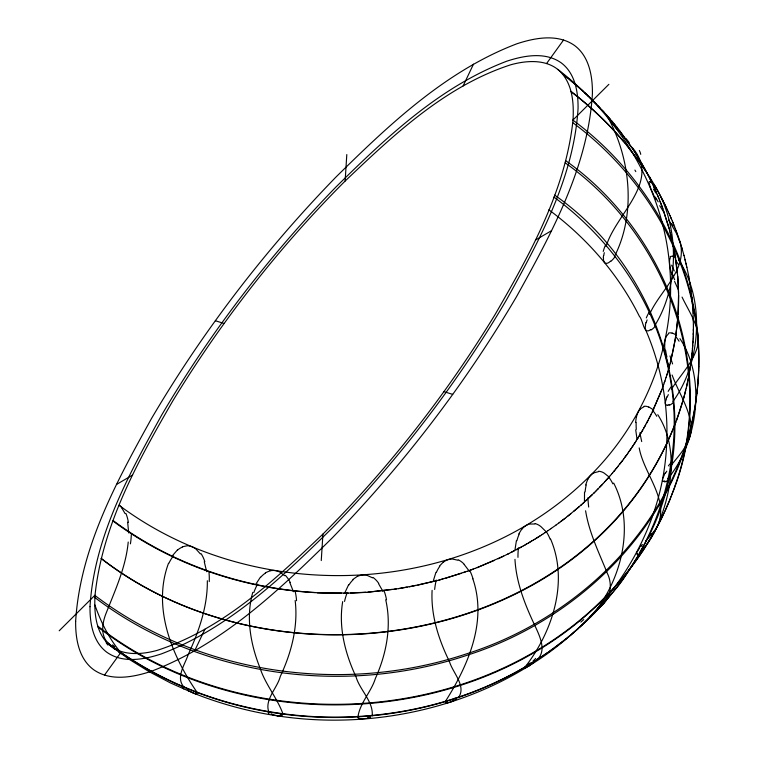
<?xml version="1.0" encoding="UTF-8"?>
<svg xmlns="http://www.w3.org/2000/svg" width="758" height="758" viewBox="0 0 758 758"><rect width="100%" height="100%" fill="white"/><g stroke="black" fill="none" stroke-linecap="round" stroke-linejoin="round"><path stroke-width="1.14" d="M693.409 326.925L693.371 331.028M698.696 366.446C700.856 270.615 648.848 179.011 572.821 122.701M693.399 328.925L693.267 335.036M698.611 370.292L698.743 366.465M693.324 332.933L693.2 337.035M603.501 257.947C603.065 260.345 604.315 264.551 607.509 263.178A18.912 11.512 66.1 0 0 608.911 262.495L610.673 261.093M698.63 370.311L698.383 376.063M693.106 339.044L693.2 336.931M693.115 338.921L692.897 343.033M635.574 422.557L636.36 416.692M698.279 377.986C705.537 277.561 652.761 179.267 573.01 120.181M432.107 590.34C430.705 615.221 438.692 639.591 449.494 661.706C452.668 672.687 466.729 686.132 458.448 697.625M95.034 595.144C94.106 611.82 95.413 630.836 107.731 643.438C120.702 656.201 140.96 654.846 157.181 650.373C222.511 629.225 274.197 580.486 322.927 534.077C388.826 468.084 446.67 394.027 495.173 314.381C530.003 254.091 565.62 190.419 573.02 119.972C573.958 103.306 572.65 84.29 560.333 71.678C547.361 58.916 527.104 60.27 510.873 64.743C445.552 85.891 393.866 134.64 345.136 181.039C279.228 247.042 221.393 321.089 172.89 400.745C138.06 461.035 102.444 524.697 95.034 595.144L59.19 630.789M693.011 340.92L692.452 349.021M677.974 314.276L678.618 293.393L677.747 276.187M698.165 379.91L698.355 376.101M321.259 560.56L322.927 534.077M345.136 181.039L346.804 154.566M698.033 381.843L698.241 378.024M692.765 344.909L692.281 351.011M515.014 549.597L516.388 540.776M678.003 316.285L675.378 338.94L671.105 359.273M697.891 383.766L698.109 379.957M584.522 492.188L584.456 501.171M697.73 385.699L697.966 381.89M697.559 387.622L697.805 383.823M692.281 350.869L691.666 356.971M697.369 389.555L697.635 385.756M128.216 542.027C125.932 566.652 115.538 589.373 106.565 612.094C102.207 622.432 99.649 636.559 109.654 644.518M692.092 352.858L691.192 360.931M697.17 391.488L697.445 387.689M669.447 260.724L670.337 257.578M696.953 393.411L697.246 389.621M697.028 391.554C684.844 516.255 584.2 617.675 468.141 654.903C344.303 696.82 199.714 676.894 94.911 597.598M696.801 393.487C682.626 517.439 582.049 617.524 466.113 653.983C342.692 694.953 199.117 674.544 95.015 595.532M691.438 358.799L690.926 362.911M283.066 714.244C277.618 698.554 265.215 684.294 259.994 667.874C250.519 644.196 245.706 617.363 252.765 592.386M690.652 364.882L690.926 362.75M445.183 701.747C467.97 665.95 487.536 621.56 472.84 578.866M603.709 255.673L604.278 252.679M690.642 364.721L689.733 370.785M690.358 366.692L688.69 376.66M342.682 601.606C338.352 627.283 345.165 653.548 356.004 676.799C359.794 690.026 373.703 701.756 372.178 715.903M636.474 552.97L639.629 547.958M689.401 372.576L687.923 380.554M645.598 324.936C645.323 326.584 645.049 327.75 645.494 329.465C661.232 365.688 668.717 405.549 666.595 445.022C662.568 536.361 605.121 619.712 528.383 666.235M688.311 378.422L686.672 386.381M433.358 580.704L435.945 572.318M687.515 382.307L686.227 388.304M671.55 357.435C676.259 337.083 678.817 316.19 678.647 295.307M686.217 388.105L683.792 397.903M670.65 361.102L671.247 359.349M685.763 390.029L683.271 399.807M585.678 484.987L587.639 479.53M670.186 362.93L670.792 361.178M669.702 364.759L670.328 363.006M669.845 364.825L668.708 368.388M669.352 366.645L668.196 370.207M683.261 399.589L676.61 420.415M682.721 401.484C611.516 639.648 286.344 701.927 101.165 558.589M667.665 372.007L668.329 370.274M646.148 322.747L647.105 319.914M667.798 372.074L666.566 375.608M667.258 373.874L665.998 377.399M665.42 379.18L666.13 377.465M665.552 379.246L664.216 382.743M674.876 486.143C717.76 369.118 664.681 233.379 565.222 162.866M664.955 381.028L663.601 384.514M345.051 592.358L348.566 584.873M662.975 386.277L663.743 384.571M674.705 486.996L670.839 497.134M662.34 388.039L663.108 386.334M606.116 246.615C615.145 214.372 661.99 181.361 632.077 147.346M662.473 388.096L652.97 410.362M666.301 399.087C665.903 401.134 663.837 404.014 666.841 405.274A19.016 7.428 -86.1 0 0 667.921 405.189M675.918 421.998C590.937 643.551 279.873 697.18 101.221 558.381M671.541 495.315C720.953 376.281 668.537 233.635 565.79 160.753M661.819 389.849L652.174 412.039M670.119 498.954L671.304 496.177M669.38 500.773L670.584 497.997M168.494 563.308C152.017 607.698 171.914 655.916 197.345 692.736M669.845 499.816L666.32 507.993M669.096 501.635L665.524 509.783M664.709 511.574L665.979 508.855M667.211 396.936L668.338 394.634M663.894 513.356L665.164 510.646M663.051 515.137L664.34 512.436M194.588 650.961L204.916 629.225M463.147 85.9L473.475 64.165M518.756 533.973L521.788 529.093M662.208 516.909L663.506 514.218M652.297 412.087L648.876 418.662M662.653 515.999L660.474 520.443M651.482 413.754L646.29 423.561M661.791 517.771L659.583 522.205M649.559 314.314C659.811 290.712 687.506 270.388 680.125 242.172M256.1 583.774L260.411 577.17M666.14 336.571L668.471 333.757M658.683 523.958L660.029 521.305M648.412 537.981L655.035 530.031L659.128 523.058M648.147 420.349L643.618 428.393M656.854 527.445L658.219 524.811M657.773 525.749C669.115 498.698 643.855 474.006 639.193 447.902M655.916 529.188L657.29 526.554M654.969 530.913L656.352 528.298M645.532 425.219L638.975 436.295M654.012 532.637L655.405 530.031M653.036 534.362L654.448 531.756M664.273 475.114L662.596 478.677L662.464 480.761M653.472 533.48L642.68 551.199M642.831 430.023L637.052 439.403M652.486 535.195C543.486 723.293 264.324 756.655 98.095 627.093M638.132 437.887L636.076 440.948M671.399 389.337C680.191 375.343 692.632 363.196 697.369 346.993C701.719 328.877 689.392 312.628 682.067 297.098M665.448 473.191L666.794 471.163M636.189 440.985L634.105 444.008M635.213 442.52L632.096 447.04M633.214 445.562L629.017 451.522M614.406 256.611C636.379 213.51 630.523 158.289 607.509 116.618M172.578 555.529L177.4 549.957M641.998 552.014C524.896 724.999 258.895 751.945 97.801 626.155M631.187 448.575L627.975 453M628.079 453.038L624.8 457.387M104.5 675.094L121.507 651.577M546.556 63.549L563.554 40.022M627.037 454.506L623.72 458.836M439.384 566.179L443.278 562.095M623.834 458.874L619.352 464.54M589.686 616.974L595.314 611.488M524.744 667.391L526.251 665.533M622.754 460.314L618.244 465.943M670.148 466.577C679.357 454.705 691.846 442.71 691.315 426.489C689.401 408.003 678.391 392.199 672.1 375.021M614.681 589.97C660.768 532.656 683.034 456.032 670.982 383.122C659.46 308.43 614.274 241.47 553.909 197.071M613.497 591.458C625.701 578.392 632.977 561.612 644.025 547.873C653.794 536.427 659.564 522.196 664.036 507.993C673.464 477.862 675.596 442.227 657.783 414.692M615.998 468.728L618.348 465.981M654.76 325.608C679.888 285.207 679.746 224.539 653.908 184.355M614.132 590.823L609.877 595.883M617.23 467.373L613.734 471.485M612.928 592.311L608.655 597.342M526.374 665.382C552.876 630.457 568.708 581.168 550.583 539.042M614.975 470.14L612.587 472.84M640.984 546.319L642.462 544.604M609.28 596.717L604.931 601.663M611.431 474.195L612.682 472.878M610.275 475.541L611.535 474.233M608.039 598.176L603.671 603.093M610.37 475.579L605.576 480.837M609.205 476.915L604.391 482.145M604.287 602.487L601.132 605.917M603.017 603.908L599.843 607.319M645.882 540.767L647.768 538.692M603.197 483.433L604.486 482.173M600.45 606.722L597.247 610.095M603.292 483.471L599.578 487.271M599.152 608.124L595.94 611.479M602.089 484.76L597.133 489.772M672.943 401.437C700.866 363.565 705.651 299.685 678.609 260.089M596.537 610.891L593.296 614.198M595.21 612.265L591.202 616.282M598.45 488.559L595.902 491.013M595.996 491.051L583.12 503.17M592.548 614.975L589.269 618.225M573.02 119.972L608.873 84.337M593.523 493.515L594.765 492.283M591.202 616.32L587.905 619.561M600.061 607.025C610.56 599.123 613.004 584.825 607.291 573.219C599.076 552.8 589.108 532.732 585.593 510.778M591.96 615.572C621.484 580.23 635.555 525.597 613.667 483.045M592.273 494.737L588.445 498.385M588.483 618.992L585.148 622.195M587.109 620.319L583.755 623.512M640.339 408.884L643.949 406.781M352.963 579.415L357.378 576.336M584.323 622.962L580.931 626.117M536.2 660.455C547.409 651.577 539.848 636.388 535.11 626.108C525.142 605.064 516.226 582.864 514.966 559.366M585.849 500.801L587.156 499.598M582.911 624.27L579.51 627.416M667.921 478.62C697.786 442.549 706.636 378.744 679.935 338.646M584.532 502.004L573.541 511.442M580.06 626.866L576.62 629.983M578.619 628.164L575.161 631.253M580.524 505.586L581.869 504.402M579.159 506.78L567.827 516.075M575.71 630.722L572.214 633.783M640.036 551.9C712.586 432.543 666.026 273.022 554.648 195.1M574.242 631.992L570.727 635.043M571.267 634.522L567.714 637.535M569.76 635.773L563.118 641.211M570.783 513.801L566.378 517.221M566.719 638.255L553.672 648.384M560.456 521.741L566.453 517.25M562.095 641.922L548.811 651.861M564.985 518.396L558.949 522.859M533.405 662.795L532.059 663.79M559.025 522.906L555.908 525.086M650.819 329.503L649.17 330.507A18.789 9.513 80.7 0 1 647.929 330.914C643.514 331.511 642.803 319.829 639.335 316.219C618.386 274.093 586.588 237.766 548.877 209.805M555.984 525.123L551.265 528.373M552.563 649.066C423.21 743.153 232.744 739.666 106.319 641.95M549.702 529.454L551.331 528.411M282.317 715.457L281.682 715.779M547.664 652.534C417.971 742.736 230.811 737.989 105.817 641.391M548.119 530.534L549.768 529.501M546.527 531.604L548.186 530.572M530.572 664.823C456.506 711.885 362.002 729.575 274.519 715.391C247.155 711.231 217.3 702.818 193.006 692.907C193.366 693.001 195.308 693.996 196.54 694.091M544.936 532.675L546.603 531.652M543.325 533.727L545.002 532.713M456.193 699.416L454.933 700.174M541.705 534.778L543.391 533.774M541.771 534.826L533.528 539.99M529.274 665.676L528.677 666.055M540.141 535.868L535.195 538.966M265.366 572.783L270.075 570.736M528.241 666.329L524.972 668.234M370.548 717.381L369.534 717.892M533.461 539.942L528.459 543.003M531.784 540.956L525.029 544.983M116.495 484.457L132.612 475.058M535.451 240.068L551.568 230.669M669.276 404.478L667.921 405.104M526.687 543.95L523.304 545.959M649.976 181.541L651.814 182.147M523.247 545.902L519.817 547.882M521.504 546.869L507.329 554.382M516.236 549.73L518.008 548.783M514.464 550.668L510.892 552.516M593.808 472.821L598.432 471.684M509.092 553.425L498.148 558.779M503.634 556.107L477.189 567.647M453.625 700.837L450.224 702.192M664.766 480.894L663.771 481.245M494.358 560.408L475.238 568.396M637.611 553.558L636.995 553.728M182.413 546.783L187.254 545.751A11.607 8.641 35.5 0 1 195.981 549.067L200.387 553.918M469.335 570.585L475.19 568.32M473.238 569.059L467.345 571.295M445.088 578.42L467.307 571.219M463.327 572.603L465.317 571.92M461.319 573.285L438.882 580.135M450.081 702.23L446.974 702.941M368.35 718.319L361.386 718.84M442.994 578.913L436.807 580.694M417.857 585.148L436.779 580.6M434.694 581.14L409.311 586.825M415.706 585.47L398.537 588.663M407.15 587.099L394.207 589.317M396.368 588.871L367.99 592.206M392.028 589.497L365.792 592.368L350.386 593.163M280.678 716.007L277.76 715.893M672.535 256.033L675.748 257.275M365.792 592.225L343.772 593.315M348.187 593.059L317.356 592.832M341.574 593.173C260.382 594.319 178.405 569.618 113.018 521.059M315.176 592.519C242.901 588.331 171.374 564.018 113.198 520.594M446.225 702.931L445.581 702.742M277.608 715.874L273.78 714.936M672.147 332.923L676.496 335.074M534.854 524.005L529.615 524.034A11.616 8.063 -48.3 0 0 521.892 529.16M360.277 718.603L359.273 718.214M215.367 320.757L224.15 323.486M443.904 391.64L452.697 394.368M648.839 406.97L653.747 409.993M457.86 560.219L452.289 558.987A11.616 8.736 -29.3 0 0 443.354 562.161M272.473 714.434L271.146 713.771M190.239 691.542L192.788 692.812L170.531 682.967L149.231 671.73L129.135 659.28L110.346 645.759M188.751 690.699L187.188 689.695M372.557 577.852L367.033 575.331A11.626 9.077 -7.9 0 0 357.425 576.402M121.157 653.794L120.427 653.273M119.726 652.761L118.769 652.06M119.177 505.33C255.882 607.546 466.445 598.346 588.701 477.114C643.76 423.324 676.269 345.629 669.807 268.313C664.226 189.547 619.845 116.798 557.717 69.366M571.02 91.709C590.33 106.471 608.115 123.241 623.787 141.822M570.926 91.311C590.766 106.603 609.242 123.848 625.047 143.328M562.408 73.933L568.263 78.642M563.829 75.033L569.665 79.779M114.809 649.028L113.122 647.645M569.438 79.505L572.442 82.072M570.831 80.651L575.208 84.403M573.607 82.963L577.956 86.772M576.355 85.313L580.685 89.169M579.093 87.701L583.385 91.614M581.812 90.117L586.076 94.087M584.503 92.58L588.739 96.598M587.185 95.072L590.065 97.867M184.222 687.335C175.07 677.87 185.132 664.16 188.363 654.249C198.918 631.168 207.645 606.447 207.332 580.742M589.838 97.611L591.382 99.146M464.171 564.464L469.448 571.371M591.155 98.891L592.69 100.435M592.462 100.179L595.295 103.041M284.733 575.701L279.569 571.911A11.607 9.03 14.4 0 0 270.104 570.802M593.77 101.477L596.593 104.348M596.366 104.092L597.882 105.675M597.655 105.419L599.161 107.011M598.934 106.755L600.431 108.347M600.213 108.1L601.7 109.702M601.482 109.446L604.221 112.43M602.743 110.81L605.462 113.804M609.555 477.369L604.202 473.125A31.94 19.045 -60.1 0 0 598.602 471.23M605.244 113.558L606.703 115.188M606.485 114.941L607.935 116.58M268.901 712.027C264.097 699.928 277.447 687.923 280.242 676.543C291.328 652.979 298.311 626.629 295.156 600.459M607.717 116.334L610.38 119.404M608.939 117.746L612.796 122.246M618.452 130.689L614.776 126.387M622.763 135.72L623.464 136.544M611.374 120.579L613.989 123.687M624.971 143.044L640.633 163.643M613.772 123.44L615.183 125.136M626.402 140.069L626.819 140.581M626.222 144.551L637.108 158.583L646.214 171.848M614.965 124.89L617.533 128.055M119.66 651.198L120.844 652.666M119.394 650.876C108.366 637.307 100.634 621.323 94.845 604.912M616.14 126.349L618.699 129.523M121.725 507.879L125.098 513.621M618.481 129.286L631.992 147.819M619.637 130.764L633.034 149.402M378.469 583.518L383.065 591.6M609.091 119.214L607.12 116.353M641.704 165.036L647.294 173.506M632.826 149.174L634.076 150.984M633.868 150.757L635.1 152.576M647.237 173.298L648.365 175.183M634.891 152.358L638.132 157.399M663.856 212.268L659.725 205.693M648.308 174.965L650.487 178.547M635.915 153.959L639.117 159.019M668.423 219.441L676.657 233.72L680.608 243.868M649.369 176.652L651.529 180.243M651.473 180.044L652.562 181.948M638.909 158.801L640.103 160.649M652.505 181.749L653.585 183.663M639.894 160.431L642.026 163.927M653.529 183.464L654.59 185.378M640.861 162.07L642.974 165.576M654.542 185.189L656.58 188.837M656.163 199.761L653.387 194.721M655.537 186.923L657.556 190.58M642.765 165.367L644.84 168.901M643.703 167.025L645.75 170.578M657.508 190.4L658.522 192.333M658.475 192.153L659.479 194.086M645.551 170.361L647.55 173.933M289.85 582.656L293.441 591.714M659.432 193.915L660.426 195.848M646.451 172.047L649.303 177.325M660.37 195.678L661.355 197.62M661.308 197.45L663.184 201.173M648.232 175.42L651.018 180.745M662.227 199.231L666.699 208.374M357.956 717.002C359.652 703.282 371.297 691.817 375.381 678.467C386.419 654.097 391.82 626.222 385.718 599.815M649.966 178.831L652.676 184.185M664.036 202.812L667.542 210.193M651.653 182.261L654.296 187.652M678.192 289.366L674.611 281.455M653.292 185.719L656.636 192.892M667.504 210.051L668.376 212.013M668.338 211.88L669.2 213.841M654.893 189.197L658.863 198.189M669.162 213.709L670.015 215.679M669.968 215.556L671.597 219.365M670.773 217.394L673.123 223.079M657.195 194.465L659.583 199.96M672.327 221.109L673.871 224.946M659.384 199.78L662.331 207.124M673.834 224.832L674.611 226.813M660.095 201.562L662.994 208.924M674.573 226.708L675.331 228.689M675.293 228.584L676.032 230.565M676.003 230.47L676.733 232.45M676.695 232.365L677.406 234.345M662.795 208.744L669.361 229.039M204.253 561.697L206.669 571.693M677.377 234.26L678.078 236.24M663.44 210.553L669.864 230.887M672.043 274.813L670.375 269.27M678.04 236.155L678.732 238.145M678.704 238.059L680.002 241.954M668.926 366.455L666.471 358.07M679.339 239.973L679.964 241.887M680.58 243.801L681.215 245.791M681.186 245.725L682.371 249.647M681.774 247.658L684 255.455M650.013 186.648L649.426 183.483M683.972 255.408L684.521 257.398M669.674 230.726L674.468 251.485M684.493 257.36L686.881 267.176M670.167 232.583C675.387 252.395 678.268 272.776 678.457 293.27M684.995 259.312L685.488 261.264M685.962 263.225L686.416 265.186M686.862 267.148L688.889 277.021M636.957 438.702L635.716 429.871M127.657 522.148L128.671 532.921M688.87 277.021L689.249 279.001M689.23 279.001L691.078 290.949M674.629 253.229L677.415 274.15M689.922 282.971L690.235 284.951M665.031 350.727L664.567 345.042M691.088 290.92L692.206 300.945M691.808 296.899L692.026 298.898M692.215 300.898L692.556 304.953M692.395 302.897L692.708 306.952M692.717 306.895L692.84 308.961M692.85 308.904L692.964 310.969M692.973 310.903L693.077 312.978M693.077 312.902L693.399 325.011M693.305 318.995L693.352 321.004M693.409 324.926L693.409 327.02M634.92 170.086A97.157 1.317 60.6 0 1 635.782 171.592M614.766 257.028A59.882 37.388 58.7 0 1 610.853 261.349M603.302 257.824A19.111 10.925 72.4 0 1 603.548 255.541M603.226 251.438A61.445 32.67 75.2 0 1 605.301 245.44M639.316 150.463A91.225 13.009 40.4 0 1 640.728 154.357M626.146 138.695A30.112 1.184 47.8 0 1 629.292 142.769M614.804 126.084A11.654 0.559 50 0 1 610 120.181M611.725 122.957A31.95 0.777 53.6 0 1 612.9 124.483M653.415 189.036A97.356 12.82 73.4 0 1 655.765 193.006M655.158 326.423A60.725 32.13 73.8 0 1 651.037 330.043M645.418 324.718A19.225 8.897 86.4 0 1 646.005 322.52M646.29 317.915A61.663 25.81 88.9 0 1 648.981 312.457M673.322 225.912A91.026 4.51 53.9 0 1 671.294 223.629M658.171 201.817A30.017 1.942 60.8 0 1 655.414 197.146M653.576 194.635A11.635 1.791 62.6 0 1 650.241 186.97M648.848 182.147A31.533 4.273 66.3 0 1 650.345 182.46M675.653 260.553A97.555 25.042 86.2 0 1 678.363 264.419M673.18 402.697A60.507 25.194 87.6 0 1 669.371 405.303M666.178 398.717A19.026 6.566 -80.7 0 1 667.125 396.557M668.168 391.374A60.716 18.192 -78.4 0 1 671.446 386.409M674.298 270.947A92.249 5.751 67 0 1 671.635 265.186M674.658 279.797A29.913 5.458 73.5 0 1 672.355 273.752M670.565 269.261A11.626 3.155 75 0 1 669.541 260.904M670.157 256.763A31.628 8.101 78.8 0 1 672.611 256.536M675.956 336.95A97.754 37.142 -80.7 0 1 679.064 341.214M667.751 480.401A60.28 17.775 -79.5 0 1 664.614 481.955M663.695 481.349A18.893 5.088 -73.4 0 1 662.985 481.226M664.321 474.508A19.139 4.283 -68.2 0 1 665.533 472.585M668.414 465.867A60.924 10.858 -65.9 0 1 671.721 462.058M672.602 363.944A92.05 17.055 79.7 0 1 670.015 355.928M666.936 357.065A30.121 9.181 86.1 0 1 665.59 350.158M664.757 345.07A11.626 4.557 87.6 0 1 666.178 336.675M668.452 333.169A31.732 12.014 -88.4 0 1 672.119 333.264M653.15 411.026A96.219 47.366 -67 0 1 656.741 416.265M639.108 554.288A60.053 10.375 -66.9 0 1 637.165 554.61M636.9 553.795A18.779 2.833 -61 0 1 636.625 553.473M640.235 546.774A19.253 2.103 -55.7 0 1 641.619 545.173M649.985 534.238A61.142 3.97 -53.3 0 1 651.122 533.689M641.713 441.582A91.86 28.577 -87.4 0 1 639.942 432.733M636.294 429.303A30.282 12.895 -80.8 0 1 636.17 422.291M636.512 416.748A11.626 5.903 -79.2 0 1 640.358 408.96M644.035 406.288A31.836 15.747 -74.9 0 1 648.772 407.169M609.195 477.748A96.427 56.679 -51.6 0 1 612.824 483.803M590.473 617.268A59.835 3.506 -54.2 0 1 591.382 615.221M583.717 619.561A60.1 1.942 -40.3 0 1 580.846 622.091M588.682 507.055A91.633 39.501 -73.9 0 1 587.952 497.731M585.119 491.885A30.187 16.193 -66.7 0 1 586.237 484.912M587.763 479.596A11.635 7.106 -64.7 0 1 593.808 472.869M550.175 539.26A96.626 63.672 -34.3 0 0 546.764 532.372L541.108 526.782A31.514 21.338 -43.5 0 0 535.12 523.56M533.026 661.071A60.64 2.416 -41.2 0 1 535.773 658.408M524.403 668.575A18.846 0.862 -35.3 0 1 524.545 668.357M530.467 664.577A19.121 1.364 -29.7 0 1 529.075 665.505M530.41 662.88A60.318 6.452 -26.8 0 1 526.867 665.344M517.97 557.329A91.462 49.099 -59.3 0 1 518.396 547.826M516.937 540.662A30.083 18.903 -51 0 1 519.249 534.02M470.064 571.144A96.816 67.86 -15 0 1 473.001 578.818M446.235 702.41A60.413 7.002 -27.6 0 1 447.646 700.572M446.453 703.149A18.723 2.066 -21.7 0 1 445.979 703.036M454.061 700.345A19.244 2.407 -16 0 1 452.706 700.989M455.151 698.146A60.526 9.323 -12.8 0 1 452.005 699.937M434.656 589.449A91.273 56.708 -43.1 0 1 436.257 580.041M436.409 572.337A29.988 20.864 -33.2 0 1 439.792 566.311M458.249 559.792A31.618 23.1 -24.4 0 1 464.303 564.369M384.306 591.43A97.024 68.959 5.5 0 1 386.514 599.777M358.297 718.461A60.185 9.882 -13.6 0 1 358.458 716.888M360.751 718.954A18.95 2.786 -7.9 0 1 359.879 718.669M368.871 717.873A19.035 2.805 -2 0 1 367.583 718.262M370.245 715.865A60.735 10.328 1.4 0 1 367.63 717.059M344.539 601.426A91.074 61.824 -24.8 0 1 347.278 592.386M348.945 584.968A30.197 22.134 -13.3 0 1 353.285 579.595M373.069 577.454A31.722 23.905 -3.4 0 1 378.744 583.404M295.279 591.884A97.223 66.875 25.6 0 1 296.567 600.715M268.976 713.809A61.028 11.124 0.6 0 1 268.228 712.018M273.07 714.917A18.827 2.852 6.3 0 1 271.914 714.406M281.095 715.675A19.149 2.672 12.1 0 1 280.015 715.798M282.317 714.112A60.953 9.399 15.7 0 1 280.261 714.775M253.845 592.529A90.884 64.098 -4.8 0 1 257.578 584.124M260.676 577.302A30.093 22.266 7.8 0 1 265.603 572.972M285.396 575.369A31.827 23.697 18 0 1 290.286 582.589M209.009 572.508A97.422 61.739 44.2 0 1 209.246 581.613M183.824 688.975A60.811 10.205 15 0 1 182.318 686.862M189.282 691.277A18.704 2.331 20.4 0 1 187.956 690.462M196.682 693.845A19.263 1.933 26 0 1 195.839 693.712M197.516 692.831A61.161 6.566 29.7 0 1 195.791 692.812M168.807 563.431A90.685 63.388 15.6 0 1 173.336 555.898M177.552 550.081A30.254 21.603 28.5 0 1 182.574 546.973M201.154 553.71A31.646 22.285 38.1 0 1 204.831 561.725M119.233 505.188A11.749 8.243 56 0 1 121.82 507.794M125.97 513.545A30.926 19.708 55.8 0 1 128.348 522.347M131.305 534.722A97.621 53.894 60.7 0 1 130.423 543.856M107.996 645.096A60.583 7.409 29 0 1 106.205 642.708M114.723 649.236A18.893 1.289 34.1 0 1 113.425 648.175M114.799 646.735A61.37 2.009 43.2 0 1 112.61 644.859M75.648 621.389C75.44 638.681 78.737 658.626 93.518 669.627C110.403 681.546 132.821 677.368 151.117 671.37C222.16 644.347 278.821 590.548 332.099 538.057C402.849 465.298 465.08 384.145 516.53 296.653C551.379 233.701 588.028 167.054 592.415 93.736C592.614 76.444 589.326 56.499 574.545 45.489C557.651 33.57 535.243 37.758 516.947 43.756C445.903 70.778 389.242 124.577 335.955 177.059C265.215 249.827 202.983 330.981 151.534 418.463C116.685 481.425 80.035 548.072 75.648 621.389M90.003 606.732C89.814 623.057 92.921 641.893 106.878 652.297C122.834 663.553 143.992 659.593 161.274 653.936C228.376 628.41 281.891 577.605 332.212 528.032C399.021 459.31 457.794 382.667 506.391 300.035C539.298 240.58 573.91 177.637 578.06 108.394C578.25 92.059 575.142 73.223 561.185 62.829C545.229 51.572 524.062 55.523 506.789 61.19C439.687 86.706 386.173 137.52 335.851 187.093C269.033 255.806 210.26 332.459 161.672 415.081C128.756 474.546 94.144 537.488 90.003 606.732"/></g></svg>
